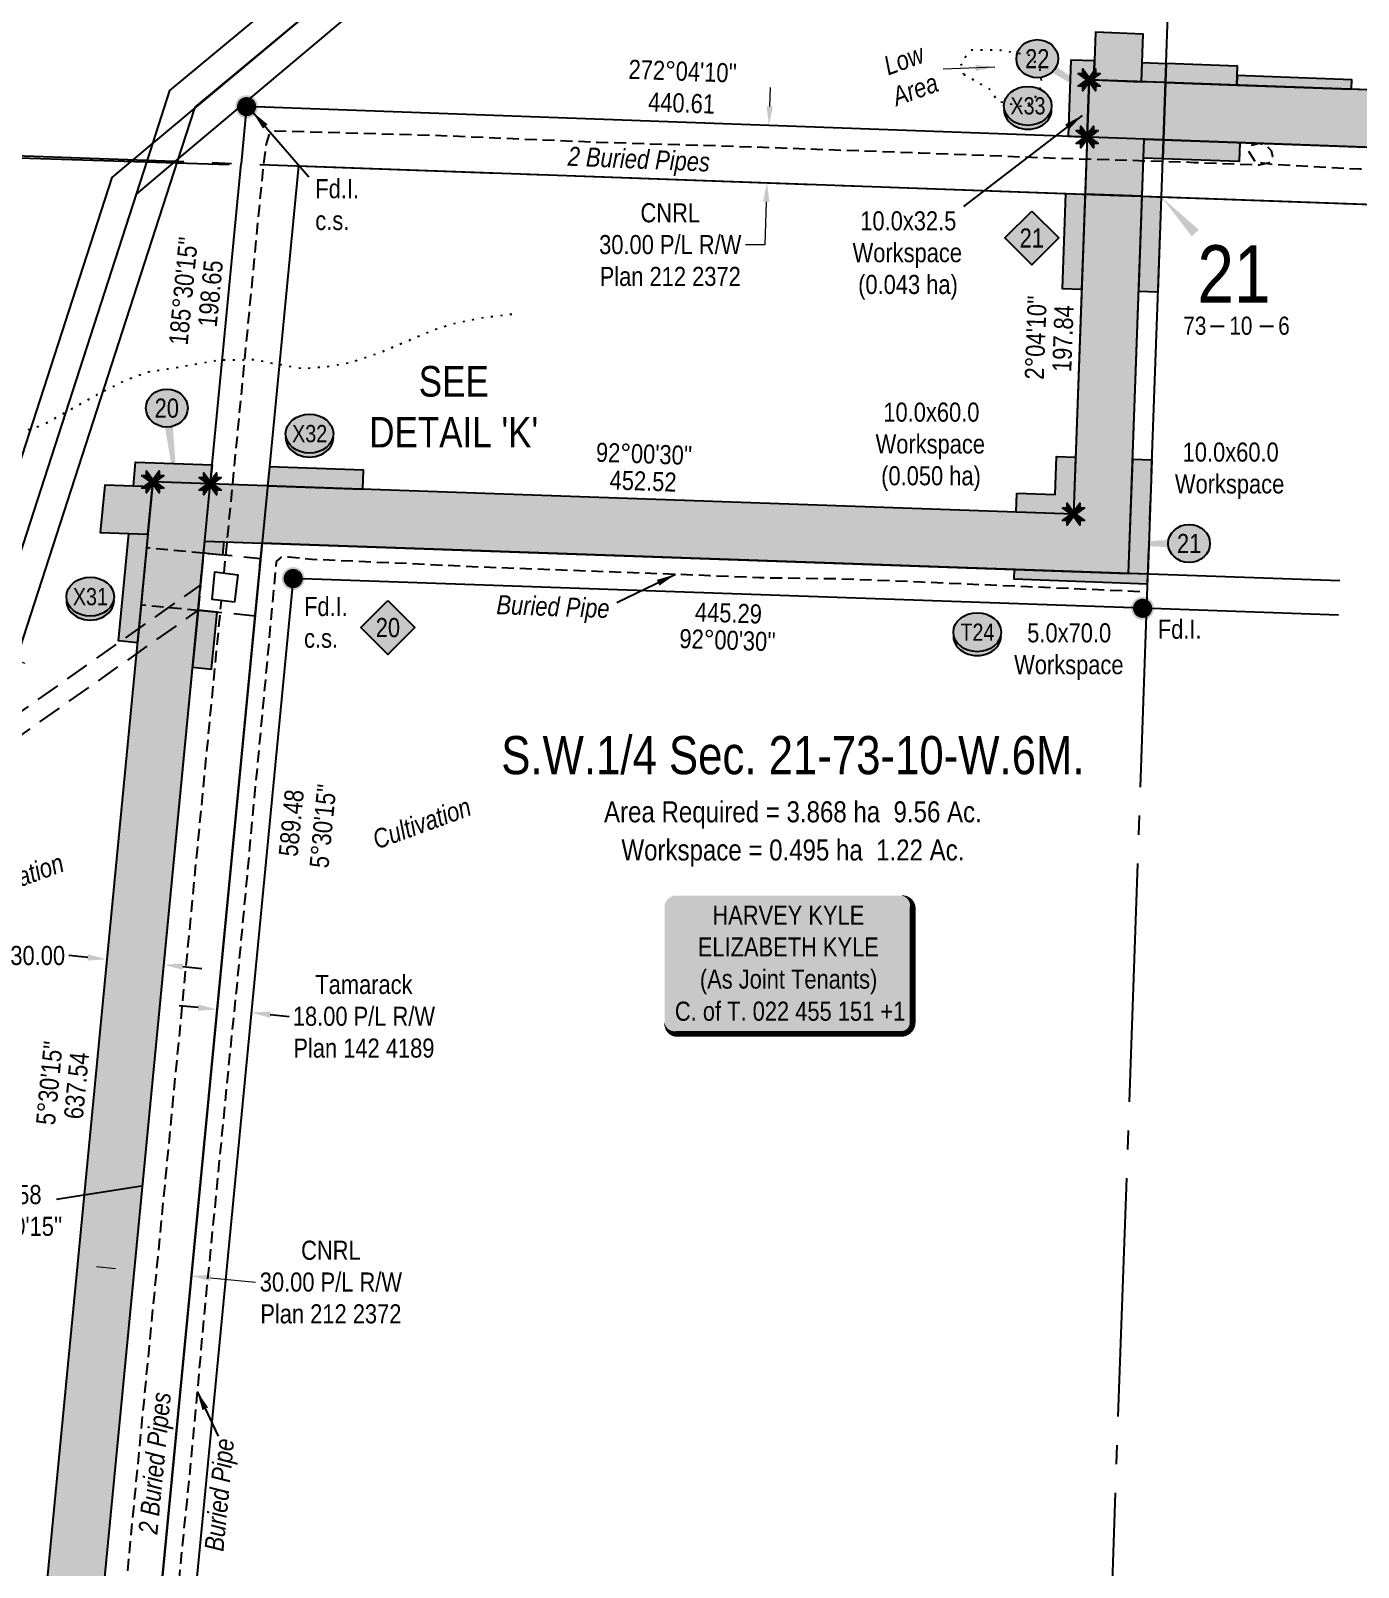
# Model space of a CAD drawing. Extents: x 338216 to 346362, y 6125251 to 6136161.
# Drawn here: x 342473 to 343168, y 6134451 to 6135256 of the extents above; entities that cross this region are included whole.
import ezdxf
from ezdxf.enums import TextEntityAlignment as Align

# ---------------------------------------------------------------- set-up
doc = ezdxf.new("R2010")
doc.units = 0
doc.header["$LTSCALE"] = 5
doc.header["$PDSIZE"] = 0.5
for name, pattern in [('foc-ACCESSROAD', [3.75, 2.5, -1.25]), ('foc-QUARTERLINE', [33, 25, -3, 2, -3]), ('foc-TOPO', [1, 0.2, -0.8]), ('HIDDEN2', [1.875, 1.25, -0.625]), ('UG_PIPE', [1.875, 1.25, -0.625])]:
    doc.linetypes.add(name, pattern=pattern)
doc.layers.get('Defpoints').update_dxf_attribs({"color": 9})
for name, color, linetype in [('10', 1, 'Continuous'), ('9', 3, 'Continuous'), ('AS-FENCE', 48, 'foc-FENCE'), ('AS-OWNER', 7, 'Continuous'), ('AS-PIPE-UG', 44, 'UG_PIPE'), ('AS-PIPE-UG-T', 44, 'Continuous'), ('C-AR', 13, 'foc-ACCESSROAD'), ('C-RW', 13, 'Continuous'), ('C-SYMBOL', 7, 'Continuous'), ('C-WS', 13, 'foc-ACCESSROAD'), ('CG-NOTES', 7, 'Continuous'), ('DETAIL-T', 7, 'Continuous'), ('F-RW', 190, 'Continuous'), ('L-AREAREQUIRED', 7, 'Continuous'), ('L-AREAWORK', 5, 'Continuous'), ('L-BD', 7, 'Continuous'), ('L-BD1', 253, 'Continuous'), ('L-MON', 1, 'Continuous'), ('L-SECLBL', 7, 'Continuous'), ('L-SECQ', 8, 'foc-QUARTERLINE'), ('P-BORE', 7, 'Continuous'), ('P-CROSSINGS', 250, 'Continuous'), ('P-ELEVATION', 7, 'Continuous'), ('P-IOP14', 10, 'Continuous'), ('P-IOP14-H', 21, 'Continuous'), ('P-IOP15', 10, 'Continuous'), ('P-IOP15-H', 21, 'Continuous'), ('P-IOP16', 10, 'Continuous'), ('P-IOP16-H', 21, 'Continuous'), ('P-LTO', 14, 'Continuous'), ('P-PROPOSED', 10, 'Continuous'), ('P-PROPOSED-H', 21, 'Continuous'), ('P-TEMP-BLUE', 146, 'Continuous'), ('P-TEMP-BLUE-T', 146, 'Continuous'), ('P-TEMP-BLUE-T2', 146, 'Continuous'), ('P-TXT', 4, 'Continuous'), ('T-EXISTING TFA', 220, 'HIDDEN2'), ('T-GENERAL', 48, 'foc-TOPO'), ('T-LOW-AREA', 48, 'foc-TOPO')]:
    doc.layers.add(name, color=color, linetype=linetype)
doc.layers.add('C-RW-T', color=13, linetype='Continuous', lineweight=9)
doc.layers.add('T-TEXT', color=48, linetype='Continuous', lineweight=18)
for name, color, linetype, true_color in [('P-TEMP-BLUE-H', 7, 'Continuous', 0x99e6ff), ('P-TEMP-BLUE-H1', 7, 'Continuous', 0x99e6ff), ('P-TEMP-BLUE-H2', 7, 'Continuous', 0x99e6ff)]:
    doc.layers.add(name, color=color, linetype=linetype, true_color=true_color)
doc.styles.add('100L', font='ARIALN.TTF', dxfattribs={"height": 11})
doc.styles.add('175L', font='ARIALN.TTF', dxfattribs={"height": 20})
doc.styles.add('80', font='ARIALN.TTF', dxfattribs={"height": 10})
doc.styles.add('80CG', font='ARIALN.TTF', dxfattribs={"height": 10})
doc.styles.add('80L', font='ARIALN.TTF', dxfattribs={"height": 10})
doc.styles.add('80LS', font='ARIALNI.TTF', dxfattribs={"height": 10})
doc.styles.add('Crossing', font='ARIALN.TTF', dxfattribs={"height": 10})
doc.styles.add('foc-LtypeFont', font='ARIALN.TTF', dxfattribs={"height": 7.35})
doc.styles.add('SIMPLEX', font='ARIALN.TTF')
doc.linetypes.add('foc-FENCE', pattern='A,10,-1,["X",foc-LtypeFont,S=0.2,R=0,X=-0.625,Y=-0.75],-1.24', length=12.24)
doc.dimstyles.new('Compass 5 000', dxfattribs={"dimscale": 5, "dimtxt": 9, "dimasz": 2, "dimexe": 0.2, "dimexo": 0.0625, "dimgap": 0.5, "dimtad": 0, "dimtih": 1, "dimtoh": 1, "dimzin": 0, "dimdsep": 46, "dimtxsty": '80CG', "dimcen": 0.1, "dimse1": 1, "dimse2": 1, "dimclrd": 256, "dimclrt": 256, "dimaunit": 1, "dimadec": 4, "dimazin": 0, "dimtfac": 0.06, "dimtofl": 0, "dimtmove": 0, "dimatfit": 1, "dimfxl": 0.2, "dimtolj": 1, "dimtzin": 0, "dimlwd": -1, "dimarcsym": 0})

# ---------------------------------------------------------------- blocks, each defined once
blk = doc.blocks.new('*D106')
at = {"layer": 'C-RW-T', "transparency": 16777216}
for p, q in [((342517.4, 6134607.66), (342507.45, 6134608.62)), ((342567.17, 6134602.87), (342590.78, 6134600.59))]:
    blk.add_line(p, q, dxfattribs=at)
for points in [[(342517.56, 6134609.32), (342517.24, 6134606), (342527.36, 6134606.7)], [(342567.33, 6134604.53), (342567.01, 6134601.21), (342557.21, 6134603.83)]]:
    blk.add_solid(points, dxfattribs=at)
at = {"layer": 'Defpoints', "color": 0, "transparency": 16777216}
for p in [(342541.95, 6134758.17), (342571.81, 6134755.3), (342557.21, 6134603.83)]:
    blk.add_point(p, dxfattribs=at)
at = {"layer": 'C-RW-T', "transparency": 16777216, "insert": (342630.25, 6134600.59), "char_height": 10, "attachment_point": 5, "style": '80CG'}
blk.add_mtext('\\A1;CNRL\\P30.00 P/L R/W\\PPlan 212 2372', dxfattribs=at)
blk = doc.blocks.new('*D107')
at = {"layer": 'Defpoints', "color": 0, "transparency": 16777216}
for p in [(342584.09, 6134883.04), (342602.01, 6134881.31), (342588.56, 6134741.77)]:
    blk.add_point(p, dxfattribs=at)
at = {"layer": 'F-RW', "transparency": 16777216}
for p, q in [((342560.69, 6134744.46), (342550.74, 6134745.42)), ((342598.52, 6134740.81), (342608.47, 6134739.85))]:
    blk.add_line(p, q, dxfattribs=at)
for points in [[(342560.85, 6134746.12), (342560.54, 6134742.8), (342570.65, 6134743.5)], [(342598.68, 6134742.47), (342598.36, 6134739.15), (342588.56, 6134741.77)]]:
    blk.add_solid(points, dxfattribs=at)
at = {"layer": 'F-RW', "transparency": 16777216, "insert": (342647.56, 6134739.85), "char_height": 10, "attachment_point": 5, "style": '80CG'}
blk.add_mtext('\\A1;Tamarack\\P18.00 P/L R/W\\PPlan 142 4189', dxfattribs=at)
blk = doc.blocks.new('*U105')
h = blk.add_hatch(color=59)
edge = h.paths.add_edge_path()
edge.add_line((-59, -37), (59, -37))
edge.add_arc((59, -31), 6, 270, 360)
edge.add_line((65, -31), (65, 29.5))
edge.add_arc((59, 29.5), 6, 0, 90)
edge.add_line((59, 35.5), (-59, 35.5))
edge.add_arc((-59, 29.5), 6, 90, 180)
edge.add_line((-65, 29.5), (-65, -31))
edge.add_arc((-59, -31), 6, 180, 270)
at = {"color": 1, "flags": 128}
blk.add_lwpolyline([(-59, -37, 3, 3, 0), (59, -37, 3, 3, 0.414214), (65, -31, 3, 3, 0), (65, 29.5, 3, 0, 0.414214), (59, 35.5, 0, 0, 0), (-59, 35.5, 0, 0, 0.414214), (-65, 29.5, 0, 0, 0), (-65, -31, 0, 3, 0.414214)], format="xyseb", close=True, dxfattribs=at)
blk.add_lwpolyline([(-51.5, -31, 0, 7.5, 0), (0, 0, 0, 0, 0)], format="xyseb", dxfattribs=at)
at = {"color": 1, "style": '80'}
blk.add_attdef('ENTER_TEXT_001', (-35.99, -5), '', height=10, dxfattribs=at)
blk = doc.blocks.new('*D108')
at = {"layer": 'C-RW-T', "transparency": 16777216}
for p, q in [((342417.6, 6134941.88), (342407.6, 6134941.88)), ((342427.11, 6134938.8), (342417.6, 6134941.88)), ((342460.41, 6134928.03), (342469.92, 6134924.95))]:
    blk.add_line(p, q, dxfattribs=at)
for points in [[(342427.62, 6134940.39), (342426.6, 6134937.22), (342436.63, 6134935.72)], [(342460.92, 6134929.61), (342459.89, 6134926.44), (342450.89, 6134931.11)]]:
    blk.add_solid(points, dxfattribs=at)
at = {"layer": 'Defpoints', "color": 0, "transparency": 16777216}
for p in [(342464.54, 6135021.96), (342478.8, 6135017.34), (342450.89, 6134931.11)]:
    blk.add_point(p, dxfattribs=at)
at = {"layer": 'C-RW-T', "transparency": 16777216, "insert": (342368.51, 6134941.88), "char_height": 10, "attachment_point": 5, "style": '80CG'}
blk.add_mtext('\\A1;CNRL\\P15.00 P/L R/W\\PPlan 092 8264', dxfattribs=at)
blk = doc.blocks.new('*D109')
at = {"layer": 'C-RW-T', "transparency": 16777216}
for p, q in [((342346.85, 6134674.58), (342336.85, 6134674.58)), ((342356.36, 6134671.5), (342346.85, 6134674.58)), ((342389.63, 6134660.73), (342399.14, 6134657.65))]:
    blk.add_line(p, q, dxfattribs=at)
for points in [[(342356.87, 6134673.08), (342355.85, 6134669.91), (342365.87, 6134668.42)], [(342390.14, 6134662.32), (342389.12, 6134659.14), (342380.12, 6134663.81)]]:
    blk.add_solid(points, dxfattribs=at)
at = {"layer": 'Defpoints', "color": 0, "transparency": 16777216}
for p in [(342468.79, 6134986.4), (342483.03, 6134981.79), (342365.87, 6134668.42)]:
    blk.add_point(p, dxfattribs=at)
at = {"layer": 'C-RW-T', "transparency": 16777216, "insert": (342297.76, 6134674.58), "char_height": 10, "attachment_point": 5, "style": '80CG'}
blk.add_mtext('\\A1;CNRL\\P15.00 P/L R/W\\PPlan 092 5644', dxfattribs=at)
blk = doc.blocks.new('*D167')
at = {"layer": 'C-RW-T', "transparency": 16777216}
for p, q in [((342860.09, 6135216.63), (342860.45, 6135226.62)), ((342858.28, 6135166.66), (342857.47, 6135144.17)), ((342857.47, 6135144.17), (342847.47, 6135144.17))]:
    blk.add_line(p, q, dxfattribs=at)
for points in [[(342858.42, 6135216.69), (342861.76, 6135216.57), (342859.73, 6135206.63)], [(342856.62, 6135166.72), (342859.95, 6135166.6), (342858.65, 6135176.66)]]:
    blk.add_solid(points, dxfattribs=at)
at = {"layer": 'Defpoints', "color": 0, "transparency": 16777216}
for p in [(342798.69, 6135208.84), (342797.6, 6135178.86), (342858.65, 6135176.66)]:
    blk.add_point(p, dxfattribs=at)
at = {"layer": 'C-RW-T', "transparency": 16777216, "insert": (342808, 6135144.17), "char_height": 10, "attachment_point": 5, "style": '80CG'}
blk.add_mtext('\\A1;CNRL\\P30.00 P/L R/W\\PPlan 212 2372', dxfattribs=at)
blk = doc.blocks.new('L-SECLBL')
at = {"layer": '9', "color": 7}
for p, q in [((-5.08, -27.83), (-12.29, -27.83)), ((20.7, -27.83), (13.5, -27.83))]:
    blk.add_line(p, q, dxfattribs=at)
at = {"layer": '10', "color": 2, "style": 'SIMPLEX'}
blk.add_attdef('SEC', text='', height=30, dxfattribs=at).set_placement((0, 0), align=Align.MIDDLE)
at = {"layer": '10', "color": 5, "style": '80L'}
blk.add_attdef('TWP', text='', height=9.5, dxfattribs=at).set_placement((-14.43, -27.37), align=Align.MIDDLE_RIGHT)
blk.add_attdef('RGE', text='', height=9.5, dxfattribs=at).set_placement((3.62, -27.37), align=Align.MIDDLE_CENTER)
blk.add_attdef('MER', text='', height=9.5, dxfattribs=at).set_placement((23.17, -27.37), align=Align.MIDDLE_LEFT)
blk = doc.blocks.new('xing2')
h = blk.add_hatch(color=50)
h.dxf.hatch_style = 1
edge = h.paths.add_edge_path()
edge.add_ellipse((0, 0), major_axis=(-12.5, 0), ratio=0.816297, start_angle=0, end_angle=360)
h = blk.add_hatch(color=250)
h.dxf.hatch_style = 1
edge = h.paths.add_edge_path()
edge.add_ellipse((0, -2.05), major_axis=(-12.5, 0), ratio=0.816297, start_angle=0, end_angle=180)
edge.add_line((12.5, -2.05), (12.5, 0))
edge.add_ellipse((0, 0), major_axis=(-12.5, 0), ratio=0.816297, start_angle=0, end_angle=180, ccw=False)
edge.add_line((-12.5, 0), (-12.5, -2.05))
at = {"color": 250}
blk.add_ellipse((0, 0), major_axis=(-12.5, 0), ratio=0.816297, dxfattribs=at)
blk.add_ellipse((0, -2.05), major_axis=(-12.5, 0), ratio=0.816297, start_param=0, end_param=3.141593, dxfattribs=at)
at = {"color": 250, "style": 'Crossing'}
blk.add_attdef('CROSSING', text='', height=9, dxfattribs=at).set_placement((0.09, 0.02), align=Align.MIDDLE_CENTER)
at = {"color": 250, "style": 'Crossing', "flags": 1}
for tag, p in [('OWNER', (0.09, -12.49)), ('DESCRIPTION', (0.09, -25.77)), ('LOCATION', (0.09, -39.3)), ('DWG_REF', (0.09, -52.84))]:
    blk.add_attdef(tag, text='', height=9, dxfattribs=at).set_placement(p, align=Align.MIDDLE_CENTER)
blk = doc.blocks.new('fdia')
at = {"color": 255, "const_width": 1}
blk.add_lwpolyline([(-0.5, 0, 1), (0.5, 0, 1)], format="xyb", close=True, dxfattribs=at)
blk = doc.blocks.new('Fdiaa')
blk.add_blockref('fdia', (0, 0))
blk = doc.blocks.new('fdib')
at = {"color": 1, "const_width": 1.6}
blk.add_lwpolyline([(-0.4, 0, 1), (0.4, 0, 1)], format="xyb", close=True, dxfattribs=at)
at = {"color": 1}
blk.add_circle((0, 0), 0.8, dxfattribs=at)
blk = doc.blocks.new('Fdibb')
blk.add_blockref('fdib', (0, 0))
blk = doc.blocks.new('fdicc')
for name in ['Fdibb', 'Fdiaa']:
    blk.add_blockref(name, (0, 0))
blk = doc.blocks.new('FDI')
blk.add_blockref('fdicc', (0, 0))
blk = doc.blocks.new('*D193')
at = {"layer": 'Defpoints', "color": 0, "transparency": 16777216}
for p in [(342542.78, 6134766.9), (342509, 6134729.05), (342538.85, 6134726.17)]:
    blk.add_point(p, dxfattribs=at)
at = {"layer": 'P-TXT', "transparency": 16777216}
for p, q in [((342502.97, 6134770.73), (342493.01, 6134771.69)), ((342552.73, 6134765.94), (342562.68, 6134764.98))]:
    blk.add_line(p, q, dxfattribs=at)
for points in [[(342503.13, 6134772.39), (342502.81, 6134769.07), (342512.92, 6134769.77)], [(342552.89, 6134767.6), (342552.57, 6134764.28), (342542.78, 6134766.9)]]:
    blk.add_solid(points, dxfattribs=at)
at = {"layer": 'P-TXT', "transparency": 16777216, "insert": (342476.69, 6134771.69), "char_height": 10, "attachment_point": 5, "style": '80CG'}
blk.add_mtext('\\A1;30.00', dxfattribs=at)
blk = doc.blocks.new('TEMP')
h = blk.add_hatch(color=255)
h.dxf.hatch_style = 1
h.paths.add_polyline_path([(0, 0.25), (-0.67, 1.15), (-0.67, 0.67), (-1.15, 0.67), (-0.25, 0), (-1.15, -0.67), (-0.67, -0.67), (-0.67, -1.15), (0, -0.25), (0.67, -1.15), (0.67, -0.67), (1.15, -0.67), (0.25, 0), (1.15, 0.67), (0.67, 0.67), (0.67, 1.15)])
h.paths.add_polyline_path([(0.57, 0.85), (0.57, 0.57), (0.85, 0.57), (0.08, 0), (0.85, -0.57), (0.57, -0.57), (0.57, -0.85), (0, -0.08), (-0.57, -0.85), (-0.57, -0.57), (-0.85, -0.57), (-0.08, 0), (-0.85, 0.57), (-0.57, 0.57), (-0.57, 0.85), (0, 0.08)], flags=16)
h = blk.add_hatch(color=1)
h.dxf.hatch_style = 1
h.paths.add_polyline_path([(0, 0.08), (-0.57, 0.85), (-0.57, 0.57), (-0.85, 0.57), (-0.08, 0), (-0.85, -0.57), (-0.57, -0.57), (-0.57, -0.85), (0, -0.08), (0.57, -0.85), (0.57, -0.57), (0.85, -0.57), (0.08, 0), (0.85, 0.57), (0.57, 0.57), (0.57, 0.85)])
at = {"color": 1}
for p, q in [((-0.08, 0), (0.08, 0)), ((0, 0.08), (0, -0.08))]:
    blk.add_line(p, q, dxfattribs=at)
at = {"color": 255, "flags": 128}
blk.add_lwpolyline([(-0.25, 0), (-1.15, 0.67), (-0.67, 0.67), (-0.67, 1.15), (0, 0.25), (0.67, 1.15), (0.67, 0.67), (1.15, 0.67), (0.25, 0), (1.15, -0.67), (0.67, -0.67), (0.67, -1.15), (0, -0.25), (-0.67, -1.15), (-0.67, -0.67), (-1.15, -0.67)], close=True, dxfattribs=at)
at = {"color": 1, "flags": 128}
blk.add_lwpolyline([(-0.08, 0), (-0.85, 0.57), (-0.57, 0.57), (-0.57, 0.85), (0, 0.08), (0.57, 0.85), (0.57, 0.57), (0.85, 0.57), (0.08, 0), (0.85, -0.57), (0.57, -0.57), (0.57, -0.85), (0, -0.08), (-0.57, -0.85), (-0.57, -0.57), (-0.85, -0.57)], close=True, dxfattribs=at)
blk = doc.blocks.new('Well_proximity')
h = blk.add_hatch(color=191)
h.dxf.hatch_style = 1
edge = h.paths.add_edge_path()
edge.add_ellipse((0, 0), major_axis=(-12.5, 0), ratio=0.816297, start_angle=0, end_angle=360)
h = blk.add_hatch(color=250)
h.dxf.hatch_style = 1
edge = h.paths.add_edge_path()
edge.add_ellipse((0, -2.05), major_axis=(-12.5, 0), ratio=0.816297, start_angle=0, end_angle=180)
edge.add_line((12.5, -2.05), (12.5, 0))
edge.add_ellipse((0, 0), major_axis=(-12.5, 0), ratio=0.816297, start_angle=0, end_angle=180, ccw=False)
edge.add_line((-12.5, 0), (-12.5, -2.05))
at = {"color": 250}
blk.add_ellipse((0, 0), major_axis=(-12.5, 0), ratio=0.816297, dxfattribs=at)
blk.add_ellipse((0, -2.05), major_axis=(-12.5, 0), ratio=0.816297, start_param=0, end_param=3.141593, dxfattribs=at)
at = {"color": 250, "style": '80L'}
blk.add_attdef('CROSSING', text='', height=9, dxfattribs=at).set_placement((0.09, 0.02), align=Align.MIDDLE_CENTER)
blk = doc.blocks.new('*U232')
at = {"layer": 'P-ELEVATION'}
h = blk.add_hatch(color=111, dxfattribs=at)
h.dxf.hatch_style = 1
edge = h.paths.add_edge_path()
edge.add_ellipse((0, 0), major_axis=(-10.94, 0), ratio=0.913794, start_angle=0, end_angle=360)
at = {"layer": 'P-ELEVATION', "color": 7, "flags": 128}
blk.add_lwpolyline([(0, 0, 5, 0, 0), (6.29, -54.21, 0, 0, 0)], format="xyseb", dxfattribs=at)
at = {"layer": 'P-ELEVATION', "color": 7}
blk.add_ellipse((0, 0), major_axis=(-10.94, 0), ratio=0.913794, dxfattribs=at)
at = {"layer": 'P-ELEVATION', "style": '80'}
blk.add_attdef('BEND', text='', height=10, dxfattribs=at).set_placement((0, 0), align=Align.MIDDLE_CENTER)
blk = doc.blocks.new('*U332')
at = {"layer": 'P-ELEVATION'}
h = blk.add_hatch(color=111, dxfattribs=at)
h.dxf.hatch_style = 1
edge = h.paths.add_edge_path()
edge.add_ellipse((0, 0), major_axis=(-10.94, 0), ratio=0.913794, start_angle=0, end_angle=360)
at = {"layer": 'P-ELEVATION', "color": 7, "flags": 128}
blk.add_lwpolyline([(0, 0, 5, 0, 0), (41.65, -26.6, 0, 0, 0)], format="xyseb", dxfattribs=at)
at = {"layer": 'P-ELEVATION', "color": 7}
blk.add_ellipse((0, 0), major_axis=(-10.94, 0), ratio=0.913794, dxfattribs=at)
at = {"layer": 'P-ELEVATION', "style": '80'}
blk.add_attdef('BEND', text='', height=10, dxfattribs=at).set_placement((0, 0), align=Align.MIDDLE_CENTER)
blk = doc.blocks.new('*U311')
at = {"layer": 'P-ELEVATION'}
h = blk.add_hatch(color=111, dxfattribs=at)
h.dxf.hatch_style = 1
edge = h.paths.add_edge_path()
edge.add_ellipse((0, 0), major_axis=(-10.94, 0), ratio=0.913794, start_angle=0, end_angle=360)
at = {"layer": 'P-ELEVATION', "color": 7, "flags": 128}
blk.add_lwpolyline([(0, 0, 5, 0, 0), (-46.14, -0.2, 0, 0, 0)], format="xyseb", dxfattribs=at)
at = {"layer": 'P-ELEVATION', "color": 7}
blk.add_ellipse((0, 0), major_axis=(-10.94, 0), ratio=0.913794, dxfattribs=at)
at = {"layer": 'P-ELEVATION', "style": '80'}
blk.add_attdef('BEND', text='', height=10, dxfattribs=at).set_placement((0, 0), align=Align.MIDDLE_CENTER)
blk = doc.blocks.new('30M BUFFER DISP')
h = blk.add_hatch(color=70)
h.dxf.hatch_style = 1
h.paths.add_polyline_path([(0, 14.14), (14.14, 0), (0, -14.14), (-14.14, 0)])
blk.add_lwpolyline([(0, 14.14), (14.14, 0), (0, -14.14), (-14.14, 0)], close=True)
at = {"color": 235, "style": '80L'}
blk.add_attdef('DISURBANCE', text='', height=10, dxfattribs=at).set_placement((0, 0), align=Align.MIDDLE_CENTER)

msp = doc.modelspace()

# ---------------------------------------------------------------- hatches: boundary and pattern name
at = {"layer": 'P-IOP14-H'}
h = msp.add_hatch(color=256, dxfattribs=at)
h.dxf.hatch_style = 1
h.paths.add_polyline_path([(343025.259, 6135170.646), (343019.197, 6135002.943), (342537.03, 6135019.891), (342475.877, 6134385.428), (342505.906, 6134384.354), (342564.178, 6134988.925), (343048.088, 6134971.916), (343055.233, 6135169.563)])
at = {"layer": 'P-IOP15-H'}
h = msp.add_hatch(color=256, dxfattribs=at)
h.dxf.hatch_style = 1
h.paths.add_polyline_path([(343067.366, 6135229.139), (343027.426, 6135230.583), (343025.259, 6135170.646), (343055.233, 6135169.563), (343056.316, 6135199.525), (343066.307, 6135199.165)])
at = {"layer": 'P-IOP16-H'}
h = msp.add_hatch(color=256, dxfattribs=at)
h.dxf.hatch_style = 1
h.paths.add_polyline_path([(343066.307, 6135199.165), (343692.161, 6135176.54), (343699.41, 6135661.968), (343768.844, 6135760.524), (343757.412, 6135760.932), (343733.055, 6135761.802), (343669.559, 6135671.673), (343662.628, 6135207.621), (343067.366, 6135229.139)])
at = {"layer": 'P-PROPOSED-H'}
h = msp.add_hatch(color=256, dxfattribs=at)
h.dxf.hatch_style = 1
h.paths.add_polyline_path([(343056.316, 6135199.525), (343692.162, 6135176.592), (343699.41, 6135661.968), (343768.844, 6135760.524), (343757.412, 6135760.932), (343733.055, 6135761.802), (343669.559, 6135671.673), (343662.628, 6135207.621), (343027.426, 6135230.583), (343019.197, 6135002.943), (342537.03, 6135019.891), (342476.049, 6134387.21), (342453.685, 6134154.981), (342286.371, 6134160.934), (342267.068, 6133620.004), (342337.23, 6133585.283), (342260.28, 6133429.784), (342239.553, 6132848.957), (342367.393, 6132844.449), (342365.279, 6132784.499), (342395.254, 6132783.442), (342398.424, 6132873.367), (342270.597, 6132877.874), (342290.024, 6133422.265), (342377.415, 6133598.863), (342297.733, 6133638.294), (342315.276, 6134129.893), (342480.834, 6134124.003), (342505.904, 6134384.335), (342564.178, 6134988.925), (343048.088, 6134971.916)])
at = {"layer": 'P-TEMP-BLUE-H'}
h = msp.add_hatch(color=256, dxfattribs=at)
h.dxf.hatch_style = 1
h.paths.add_polyline_path([(343104.82, 6135227.785), (343105.182, 6135237.776), (343067.719, 6135239.131), (343067.366, 6135229.139)])
h = msp.add_hatch(color=256, dxfattribs=at)
h.dxf.hatch_style = 1
h.paths.add_polyline_path([(343104.82, 6135227.785), (343164.768, 6135225.618), (343164.949, 6135230.614), (343105.001, 6135232.781)])
h = msp.add_hatch(color=256, dxfattribs=at)
h.dxf.hatch_style = 1
h.paths.add_polyline_path([(343066.307, 6135199.165), (343106.272, 6135197.72), (343105.912, 6135187.751), (343065.955, 6135189.193)])
h = msp.add_hatch(color=256, dxfattribs=at)
h.dxf.hatch_style = 1
h.paths.add_polyline_path([(342989.572, 6135013.989), (343009.566, 6135013.286), (343010.289, 6135033.278), (343020.28, 6135032.917), (343019.197, 6135002.943), (342989.222, 6135003.997)])
h = msp.add_hatch(color=256, dxfattribs=at)
h.dxf.hatch_style = 1
h.paths.add_polyline_path([(342567.061, 6135018.836), (342537.03, 6135019.891), (342536.79, 6135017.396), (342526.779, 6135017.747), (342527.981, 6135030.213), (342568.022, 6135028.806)])
h = msp.add_hatch(color=256, dxfattribs=at)
h.dxf.hatch_style = 1
h.paths.add_polyline_path([(342647.053, 6135016.024), (342647.403, 6135026.016), (342598.056, 6135027.75), (342597.095, 6135017.78)])
h = msp.add_hatch(color=256, dxfattribs=at)
h.dxf.hatch_style = 1
h.paths.add_polyline_path([(343050.255, 6135031.863), (343060.247, 6135031.517), (343058.08, 6134971.565), (343048.088, 6134971.916)])
h = msp.add_hatch(color=256, dxfattribs=at)
h.dxf.hatch_style = 1
h.paths.add_polyline_path([(342536.787, 6135017.374), (342511.762, 6135018.251), (342509.359, 6134993.326), (342534.385, 6134992.448)])
h = msp.add_hatch(color=256, dxfattribs=at)
h.dxf.hatch_style = 1
h.paths.add_polyline_path([(342534.385, 6134992.448), (342528.909, 6134935.64), (342518.958, 6134936.599), (342524.375, 6134992.799)])
h = msp.add_hatch(color=256, dxfattribs=at)
h.dxf.hatch_style = 1
h.paths.add_polyline_path([(342573.512, 6134981.56), (342563.56, 6134982.52), (342564.178, 6134988.925), (342574.188, 6134988.573)])
h = msp.add_hatch(color=256, dxfattribs=at)
h.dxf.hatch_style = 1
h.paths.add_polyline_path([(343058.08, 6134971.565), (342988.168, 6134974.022), (342987.993, 6134969.026), (343057.899, 6134966.569)])
h = msp.add_hatch(color=256, dxfattribs=at)
h.dxf.hatch_style = 1
h.paths.add_polyline_path([(342560.683, 6134952.665), (342557.805, 6134922.81), (342567.757, 6134921.851), (342570.635, 6134951.705)])
at = {"layer": 'P-TEMP-BLUE-H1'}
h = msp.add_hatch(color=256, dxfattribs=at)
h.dxf.hatch_style = 1
h.paths.add_polyline_path([(343054.902, 6135229.59), (343055.768, 6135254.569), (343030.789, 6135255.472), (343029.924, 6135230.493)])
h = msp.add_hatch(color=256, dxfattribs=at)
h.dxf.hatch_style = 1
h.paths.add_polyline_path([(343030.27, 6135240.484), (343017.796, 6135240.935), (343016.351, 6135200.97), (343026.342, 6135200.609), (343027.426, 6135230.583), (343029.924, 6135230.493)])
h = msp.add_hatch(color=256, dxfattribs=at)
h.dxf.hatch_style = 1
h.paths.add_polyline_path([(343067.719, 6135239.131), (343067.366, 6135229.139), (343054.902, 6135229.59), (343055.248, 6135239.581)])
h = msp.add_hatch(color=256, dxfattribs=at)
h.dxf.hatch_style = 1
h.paths.add_polyline_path([(343066.307, 6135199.165), (343065.955, 6135189.193), (343055.97, 6135189.553), (343056.316, 6135199.525)])
at = {"layer": 'P-TEMP-BLUE-H2'}
h = msp.add_hatch(color=256, dxfattribs=at)
h.dxf.hatch_style = 1
h.paths.add_polyline_path([(343025.259, 6135170.646), (343023.453, 6135120.69), (343013.461, 6135121.036), (343015.268, 6135171.007)])
h = msp.add_hatch(color=256, dxfattribs=at)
h.dxf.hatch_style = 1
h.paths.add_polyline_path([(343065.224, 6135169.202), (343063.418, 6135119.246), (343053.426, 6135119.592), (343055.233, 6135169.563)])

# ---------------------------------------------------------------- linework, layer by layer
at = {"layer": 'AS-FENCE', "flags": 128}
msp.add_lwpolyline([(342577.043, 6135186.114), (342274.757, 6135195.608)], dxfattribs=at)
msp.add_lwpolyline([(342579.704, 6134956.865), (342568.018, 6134958.36), (342569.492, 6134972.814), (342581.424, 6134971.261)], close=True, dxfattribs=at)
at = {"layer": 'AS-PIPE-UG', "flags": 128}
for points in [[(342574.342, 6134972.183), (342594.879, 6135184.759), (342596.517, 6135197.02), (342598.141, 6135202.359), (342601.132, 6135203.879), (342626.867, 6135203.154), (342685.026, 6135201.545), (342769.977, 6135197.917), (342843.292, 6135195.757), (342938.83, 6135192.296), (343010.047, 6135189.582), (343078.212, 6135187.574), (343082.442, 6135187.305), (343116.678, 6135186.073), (343121.934, 6135187.204), (343123.664, 6135190.355), (343122.999, 6135193.394), (343119.98, 6135196.302), (343116.423, 6135197.159), (343112.483, 6135196.179), (343110.878, 6135193.172), (343114.356, 6135187.559), (343123.86, 6135186.33), (343169.035, 6135183.92), (343232.173, 6135181.291), (343375.709, 6135176.202), (343398.829, 6135176.127), (343417.249, 6135175.726)], [(343053.992, 6134962.354), (342995.051, 6134964.923), (342939.538, 6134967.347), (342896.735, 6134969.009), (342854.743, 6134969.601), (342828.56, 6134970.743), (342707.965, 6134975.265), (342669.773, 6134977.078), (342648.412, 6134977.983), (342620.164, 6134979.288), (342608.035, 6134980.532), (342604.221, 6134980.407), (342601.599, 6134978.223), (342597.906, 6134937.657), (342593.167, 6134886.819), (342589.042, 6134843.159), (342584.691, 6134796.02), (342580.735, 6134754.048), (342577.198, 6134719.597), (342572.825, 6134674.778), (342568.831, 6134633.991), (342564.19, 6134587.455), (342559.841, 6134539.216), (342556.182, 6134499.456), (342552.015, 6134459.37), (342548.912, 6134422.946), (342544.912, 6134383.152), (342541.658, 6134351.474), (342536.235, 6134296.807), (342531.629, 6134245.678), (342522.535, 6134152.242), (342512.945, 6134053.485)], [(342517.52, 6134384.007), (342572.946, 6134957.73)]]:
    msp.add_lwpolyline(points, dxfattribs=at)
at = {"layer": 'C-AR', "flags": 128}
msp.add_lwpolyline([(342247.1, 6134743.77), (342561.948, 6134965.791), (342560.683, 6134952.665), (342246.652, 6134731.221)], close=True, dxfattribs=at)
at = {"layer": 'C-RW', "flags": 128}
for points in [[(342534.168, 6135188.396), (342545.98, 6135224.893), (342626.794, 6135292.289), (342637.311, 6135582.15), (342731.963, 6135676.388), (343105.662, 6135670.811), (343699.291, 6135661.798), (343734.068, 6135711.163), (343736.221, 6135761.689), (343751.194, 6135761.154), (343748.842, 6135705.26), (343707.668, 6135646.852), (343182.584, 6135654.631), (343105.438, 6135655.816), (342738.063, 6135661.298), (342652.084, 6135575.695), (342641.538, 6135285.058), (342558.932, 6135216.166), (342549.756, 6135187.833)], [(342613.261, 6135185.528), (343184.985, 6135164.861), (343837.914, 6135141.258), (343854.74, 6135616.251), (343850.474, 6135616.375), (343851.528, 6135640.813), (343856.522, 6135757.395), (343841.533, 6135757.907), (343836.545, 6135641.455), (343835.515, 6135618.051), (343824.851, 6135620.572), (343808.985, 6135172.374), (343794.015, 6135172.858), (343186.069, 6135194.835), (342586.115, 6135216.523), (342583.234, 6135186.623)], [(343715.427, 6135631.828), (343105.217, 6135640.862), (343028.048, 6135641.995), (342723.026, 6135646.532), (342652.084, 6135575.608), (342641.538, 6135285.058), (342526.47, 6135188.675)], [(342526.47, 6135188.675), (342515.508, 6135179.444), (342417.58, 6134876.878), (342334.519, 6134618.803), (342316.631, 6134606.237), (342242.282, 6134608.885), (342241.747, 6134593.932), (342321.131, 6134591.071), (342347.254, 6134609.421), (342431.852, 6134872.272), (342528.453, 6135170.739), (342548.794, 6135187.868), (342656.142, 6135278.261), (342666.854, 6135569.168), (342729.144, 6135631.442), (343027.825, 6135627), (343104.997, 6135625.867), (343723.133, 6135616.715)], [(342613.261, 6135185.528), (342535.948, 6134383.28), (342513.711, 6134152.846), (342286.372, 6134160.934), (342262.282, 6133486.53), (342239.553, 6132848.957), (342445.777, 6132841.686), (342443.664, 6132781.735), (342413.689, 6132782.792), (342414.746, 6132812.768), (342208.509, 6132820.04), (342232.307, 6133487.599), (342257.507, 6134192.002), (342486.595, 6134183.83), (342505.904, 6134384.335), (342583.233, 6135186.623)], [(342549.756, 6135187.833), (342446.08, 6134867.678), (342359.99, 6134600.041), (342325.63, 6134575.904), (342241.211, 6134578.911), (342241.747, 6134593.932), (342321.13, 6134591.092), (342347.26, 6134609.426), (342431.852, 6134872.272), (342534.168, 6135188.396)]]:
    msp.add_lwpolyline(points, dxfattribs=at)
at = {"layer": 'C-WS', "flags": 128}
msp.add_lwpolyline([(342560.683, 6134952.665), (342590.525, 6134949.787), (342593.42, 6134979.64), (342563.56, 6134982.52)], close=True, dxfattribs=at)
at = {"layer": 'F-RW', "flags": 128}
for points in [[(342553.966, 6134382.636), (342497.422, 6133795.422), (342461.649, 6132781.101), (342443.664, 6132781.735), (342479.407, 6133796.094), (342535.948, 6134383.28), (342594.194, 6134987.87)], [(343158.636, 6134968.03), (342594.194, 6134987.87)], [(342610.483, 6134969.29), (342553.966, 6134382.636)], [(343158.009, 6134950.071), (343055.416, 6134953.669), (342610.512, 6134969.271)]]:
    msp.add_lwpolyline(points, dxfattribs=at)
at = {"layer": 'L-SECLBL', "flags": 128}
msp.add_lwpolyline([(343065.249, 6135169.201, 0, 4.999, 0), (343082.98, 6135150.312, 0, 0, 0)], format="xyseb", dxfattribs=at)
at = {"layer": 'L-SECQ'}
for p, q in [((343065.249, 6135169.201), (343093.643, 6135972.916)), ((342263.335, 6135198.186), (343065.612, 6135169.188)), ((343065.612, 6135169.188), (343867.582, 6135140.201))]:
    msp.add_line(p, q, dxfattribs=at)
at = {"layer": 'P-IOP15', "flags": 128}
msp.add_lwpolyline([(343067.366, 6135229.139), (343027.426, 6135230.583), (343025.259, 6135170.646), (343055.233, 6135169.563), (343056.316, 6135199.525), (343066.307, 6135199.165)], close=True, dxfattribs=at)
at = {"layer": 'P-IOP16', "flags": 128}
msp.add_lwpolyline([(343066.307, 6135199.165), (343692.161, 6135176.54), (343699.41, 6135661.968), (343768.844, 6135760.524), (343757.412, 6135760.932), (343733.055, 6135761.802), (343669.559, 6135671.673), (343662.628, 6135207.621), (343067.366, 6135229.139)], close=True, dxfattribs=at)
at = {"layer": 'P-LTO', "flags": 128}
msp.add_lwpolyline([(342505.904, 6134384.335), (342564.178, 6134988.925), (343048.088, 6134971.916), (343056.316, 6135199.525), (343692.162, 6135176.592), (343699.41, 6135661.968), (343768.844, 6135760.524), (343757.412, 6135760.932), (343733.055, 6135761.802), (343669.559, 6135671.673), (343662.628, 6135207.621), (343027.426, 6135230.583), (343019.197, 6135002.943), (342537.03, 6135019.891), (342475.877, 6134385.428)], dxfattribs=at)
at = {"layer": 'P-PROPOSED', "flags": 128}
msp.add_lwpolyline([(342505.904, 6134384.335), (342564.178, 6134988.925), (343048.088, 6134971.916), (343056.316, 6135199.525), (343692.162, 6135176.592), (343699.41, 6135661.968), (343768.844, 6135760.524), (343757.412, 6135760.932), (343733.055, 6135761.802), (343669.559, 6135671.673), (343662.628, 6135207.621), (343027.426, 6135230.583), (343019.197, 6135002.943), (342537.03, 6135019.891), (342475.877, 6134385.428)], dxfattribs=at)
at = {"layer": 'P-TEMP-BLUE', "flags": 128}
for points in [[(343054.902, 6135229.59), (343055.768, 6135254.569), (343030.789, 6135255.472), (343029.924, 6135230.493)], [(343030.27, 6135240.484), (343017.796, 6135240.935), (343016.351, 6135200.97), (343026.342, 6135200.609), (343027.426, 6135230.583), (343029.924, 6135230.493)], [(343067.719, 6135239.131), (343067.366, 6135229.139), (343054.902, 6135229.59), (343055.248, 6135239.581)], [(343104.82, 6135227.785), (343105.182, 6135237.776), (343067.719, 6135239.131), (343067.366, 6135229.139)], [(343104.82, 6135227.785), (343164.768, 6135225.618), (343164.949, 6135230.614), (343105.001, 6135232.781)], [(343066.307, 6135199.165), (343065.955, 6135189.193), (343055.97, 6135189.553), (343056.316, 6135199.525)], [(343066.307, 6135199.165), (343106.272, 6135197.72), (343105.912, 6135187.751), (343065.955, 6135189.193)], [(343025.259, 6135170.646), (343023.453, 6135120.69), (343013.461, 6135121.036), (343015.268, 6135171.007)], [(343065.224, 6135169.202), (343063.418, 6135119.246), (343053.426, 6135119.592), (343055.233, 6135169.563)], [(342989.572, 6135013.989), (343009.566, 6135013.286), (343010.289, 6135033.278), (343020.28, 6135032.917), (343019.197, 6135002.943), (342989.222, 6135003.997)], [(342567.061, 6135018.836), (342537.03, 6135019.891), (342536.79, 6135017.396), (342526.779, 6135017.747), (342527.981, 6135030.213), (342568.022, 6135028.806)], [(342647.053, 6135016.024), (342647.403, 6135026.016), (342598.056, 6135027.75), (342597.095, 6135017.78)], [(343050.255, 6135031.863), (343060.247, 6135031.517), (343058.08, 6134971.565), (343048.088, 6134971.916)], [(342536.787, 6135017.374), (342511.762, 6135018.251), (342509.359, 6134993.326), (342534.385, 6134992.448)], [(342534.385, 6134992.448), (342528.909, 6134935.64), (342518.958, 6134936.599), (342524.375, 6134992.799)], [(343058.08, 6134971.565), (342988.168, 6134974.022), (342987.993, 6134969.026), (343057.899, 6134966.569)], [(342560.683, 6134952.665), (342557.805, 6134922.81), (342567.757, 6134921.851), (342570.635, 6134951.705)]]:
    msp.add_lwpolyline(points, close=True, dxfattribs=at)
msp.add_lwpolyline([(342573.512, 6134981.56), (342563.56, 6134982.52), (342564.178, 6134988.925), (342574.188, 6134988.573), (342573.512, 6134981.56)], dxfattribs=at)
at = {"layer": 'T-EXISTING TFA', "flags": 128}
msp.add_lwpolyline([(342563.56, 6134982.52), (342533.705, 6134985.398), (342530.828, 6134955.545), (342560.683, 6134952.665)], close=True, dxfattribs=at)
at = {"layer": 'T-GENERAL', "flags": 128}
msp.add_lwpolyline([(342724.991, 6135107.657), (342710.051, 6135105.856), (342695.889, 6135103.121), (342683.86, 6135099.381), (342673.374, 6135094.829), (342655.401, 6135087.389), (342640.263, 6135082.252), (342628.272, 6135080.24), (342615.376, 6135079.076), (342600.586, 6135081.779), (342590.519, 6135083.816), (342571.407, 6135083.633), (342545.826, 6135079.126), (342534.464, 6135077.341), (342522.815, 6135073.091), (342507.699, 6135065.501), (342479.239, 6135049.604), (342455.95, 6135042.137), (342433.642, 6135036.456), (342409.896, 6135029.339), (342389.758, 6135013.42), (342380.547, 6135004.414), (342372.496, 6134998.698), (342359.77, 6134992.65), (342330.568, 6134984.717), (342317.39, 6134980.664), (342300.392, 6134975.234), (342282.068, 6134969.03), (342271.76, 6134963.166), (342264.82, 6134955.921), (342261.686, 6134949.591)], dxfattribs=at)
at = {"layer": 'T-LOW-AREA', "flags": 128}
msp.add_lwpolyline([(342961.622, 6135233.496), (342975.176, 6135225.75), (342979.672, 6135219.314), (342993.184, 6135216.525), (342998.455, 6135220.034), (343002.706, 6135227.55), (343001.729, 6135235.901), (342996.963, 6135243.176), (342981.232, 6135246.026), (342965.961, 6135246.172), (342960.119, 6135239.719)], close=True, dxfattribs=at)

# ---------------------------------------------------------------- block references
at = {"layer": 'AS-OWNER'}
ref = msp.add_blockref('*U105', (342869.991, 6134767.65), dxfattribs=dict(at, xscale=0.9997908399999886, yscale=0.9997908399999886, zscale=0.9997908399999886))
ref.add_attrib('ENTER_TEXT_001', 'HARVEY KYLE', (342830.081, 6134787.905), dxfattribs={"layer": '0', "color": 1, "height": 9.99791, "style": '80'})
ref.add_attrib('ENTER_TEXT_002', 'ELIZABETH KYLE', (342822.426, 6134771.242), dxfattribs={"layer": '0', "color": 1, "height": 9.99791, "style": '80'})
ref.add_attrib('ENTER_TEXT_003', '(As Joint Tenants)', (342823.52, 6134754.408), dxfattribs={"layer": '0', "color": 1, "height": 9.99791, "style": '80'})
ref.add_attrib('ENTER_TEXT_004', 'C. of T. 022 455 151 +1', (342810.436, 6134737.568), dxfattribs={"layer": '0', "color": 1, "height": 9.99791, "style": '80'})
at = {"layer": 'CG-NOTES', "xscale": 0.99978011, "yscale": 0.99978011, "zscale": 0.99978011}
for name, p, values in [('*U332', (343000.227, 6135241.645), {'BEND': '22'}), ('*U232', (342544.31, 6135058.579), {'BEND': '20'}), ('*U311', (343079.776, 6134987.627), {'BEND': '21'})]:
    msp.add_blockref(name, p, dxfattribs=at).add_auto_attribs(values)
at = {"layer": 'L-MON'}
for name, p, xscale, yscale, zscale in [('TEMP', (343027.426, 6135230.583), 4.998900549999997, 4.998900549999997, 4.998900549999997), ('FDI', (342586.115, 6135216.523), 4.998954199999918, 4.998954199999918, 4.998954199999918), ('TEMP', (343026.342, 6135200.609), 4.998900549999997, 4.998900549999997, 4.998900549999997), ('TEMP', (342537.03, 6135019.891), 4.998900549999979, 4.998900549999979, 4.998900549999979), ('TEMP', (342567.061, 6135018.836), 4.998900549999979, 4.998900549999979, 4.998900549999979), ('TEMP', (343019.197, 6135002.943), 4.998900549999979, 4.998900549999979, 4.998900549999979), ('FDI', (342610.512, 6134969.271), 4.999999999999947, 4.999999999999947, 4.999999999999947)]:
    msp.add_blockref(name, p, dxfattribs=dict(at, xscale=xscale, yscale=yscale, zscale=zscale))
at = {"layer": 'L-SECLBL', "xscale": 0.9997908399999926, "yscale": 0.9997908399999926, "zscale": 0.9997908399999926}
msp.add_blockref('L-SECLBL', (343103.258, 6135129.108), dxfattribs=at).add_auto_attribs({'SEC': '21', 'TWP': '73', 'RGE': '10', 'MER': '6'})
at = {"layer": 'P-BORE'}
for p, values in [((342997.385, 6135147.701), {'DISURBANCE': '21'}), ((342660.122, 6134943.587), {'DISURBANCE': '20'})]:
    msp.add_blockref('30M BUFFER DISP', p, dxfattribs=at).add_auto_attribs(values)
at = {"layer": 'P-CROSSINGS'}
for name, p, xscale, yscale, zscale, values in [('xing2', (342995.281, 6135216.928), 0.9997908399999926, 0.9997908399999926, 0.9997908399999926, {'CROSSING': 'X33'}), ('xing2', (342619.041, 6135045.192), 0.9997908399999926, 0.9997908399999926, 0.9997908399999926, {'CROSSING': 'X32'}), ('xing2', (342504.194, 6134959.781), 0.9997908399999926, 0.9997908399999926, 0.9997908399999926, {'CROSSING': 'X31'}), ('Well_proximity', (342968.794, 6134941.148), 0.9995958905169131, 0.9995958905169131, 0.9995958905169131, {'CROSSING': 'T24'})]:
    msp.add_blockref(name, p, dxfattribs=dict(at, xscale=xscale, yscale=yscale, zscale=zscale)).add_auto_attribs(values)

# ---------------------------------------------------------------- texts
at = {"layer": 'AS-PIPE-UG-T', "attachment_point": 1, "style": '80L'}
for s, width, gutter_width, insert, char_height, rotation in [('{\\fArial Narrow|b0|i1|c0|p34;2 Buried Pipes}', 74.58158, 50, (342754.56, 6135195.59), 9.99791, 357.615641), ('\\pi0.3054;{\\fArial Narrow|b0|i1|c0|p34;Buried Pipe}', 59.03588, 49.989, (342716.894, 6134960.634), 9.9978, 357.986881), ('{\\fArial Narrow|b0|i1|c0|p34;2 Buried Pipes}', 74.56518, 49.989, (342529.385, 6134469.192), 9.9978, 84.494515), ('\\pi0.3054;{\\fArial Narrow|b0|i1|c0|p34;Buried Pipe}', 59.03588, 49.989, (342563.949, 6134459.882), 9.9978, 84.499854)]:
    msp.add_mtext_dynamic_manual_height_columns(s, width=width, gutter_width=gutter_width, heights=[0], dxfattribs=dict(at, insert=insert, char_height=char_height, rotation=rotation))
at = {"layer": 'C-SYMBOL', "color": 3, "style": '175L'}
msp.add_text('S.W.1/4 Sec. 21-73-10-W.6M.', height=19.9956, dxfattribs=at).set_placement((342872.256, 6134860.741), align=Align.BOTTOM_CENTER)
at = {"layer": 'DETAIL-T', "color": 3, "insert": (342694.6, 6135059.266), "char_height": 15.9965, "width": 102.00967, "attachment_point": 5, "style": '80CG'}
msp.add_mtext("SEE\\PDETAIL 'K'", dxfattribs=at)
at = {"layer": 'L-AREAREQUIRED', "color": 5, "style": '100L'}
msp.add_text('Area Required = 3.868 ha  9.56 Ac.', height=10.99758, dxfattribs=at).set_placement((342872.256, 6134838.246), align=Align.BOTTOM_CENTER)
at = {"layer": 'L-AREAWORK', "color": 5, "style": '100L'}
msp.add_text('Workspace = 0.495 ha  1.22 Ac.', height=10.99758, dxfattribs=at).set_placement((342872.256, 6134818.25), align=Align.BOTTOM_CENTER)
at = {"layer": 'L-BD', "style": '80L'}
for s, height, rotation, p in [("185°30'15''", 9.9978, 84.4945, (342552.952, 6135119.946)), ('198.65', 9.9978, 84.4945, (342567.133, 6135118.579)), ('445.29', 9.9979, 357.9916, (342838.503, 6134951.237)), ("92°00'30''", 9.9979, 357.9916, (342838.004, 6134936.999))]:
    msp.add_text(s, height=height, rotation=rotation, dxfattribs=at).set_placement(p, align=Align.MIDDLE)
at = {"layer": 'L-BD', "attachment_point": 2, "style": '80L'}
for s, insert, char_height, width, rotation in [("272°04'10''\\P440.61 ", (342814.73, 6135240.093), 9.99791, 57.09343, 357.929691), ("589.48\\P5°30'15'' ", (342604.519, 6134841.651), 9.9978, 53.7086, 84.497153)]:
    msp.add_mtext(s, dxfattribs=dict(at, insert=insert, char_height=char_height, width=width, rotation=rotation))
at = {"layer": 'L-BD', "insert": (342461.198, 6134651.524), "char_height": 9.9978, "width": 28.7467, "attachment_point": 2, "style": '80L'}
msp.add_mtext("637.58 185°30'15''", dxfattribs=at)
at = {"layer": 'L-BD1', "style": '80L'}
for s, rotation, p in [("2°04'10''", 87.9297, (342999.437, 6135095.503)), ('197.84', 87.9297, (343013.674, 6135094.988)), ("92°00'30''", 357.9916, (342794.3, 6135034.604)), ('452.52', 357.9916, (342793.801, 6135020.366)), ("5°30'15''", 84.4945, (342482.817, 6134704.925)), ('637.54', 84.4945, (342496.998, 6134703.558))]:
    msp.add_text(s, height=9.9978, rotation=rotation, dxfattribs=at).set_placement(p, align=Align.MIDDLE)
at = {"layer": 'L-MON', "char_height": 9.9979, "attachment_point": 1, "style": '80L'}
for s, width, insert in [('Fd.I. \\Pc.s.', 22.0443, (342622.095, 6135178.54)), ('Fd.I.\\Pc.s.', 18.51709, (342616.201, 6134959.643)), ('Fd.I.', 18.51709, (343063.37, 6134947.721))]:
    msp.add_mtext_dynamic_manual_height_columns(s, width=width, gutter_width=50, heights=[0], dxfattribs=dict(at, insert=insert))
at = {"layer": 'T-TEXT', "style": '80LS'}
for p in [(342677.826, 6134841.134), (342464.504, 6134811.742)]:
    msp.add_text('Cultivation', height=9.99791, rotation=20, dxfattribs=at).set_placement(p, align=Align.MIDDLE_CENTER)
at = {"layer": 'T-TEXT', "insert": (342917.438, 6135241.728), "char_height": 9.99791, "attachment_point": 1, "rotation": 20, "style": '80L'}
msp.add_mtext_dynamic_manual_height_columns('\\pi1.4131;{\\fArial Narrow|b0|i1|c0|p34;Low\\P\\pi0.052507;Area}', width=24.07681, gutter_width=50, heights=[0], dxfattribs=at)

# ---------------------------------------------------------------- dimensions: what is measured, and where the dimension line sits
at = {"layer": 'C-RW-T'}
for base, p1, p2, angle, text, picture, middle in [((342858.645, 6135176.658), (342798.685, 6135208.839), (342797.602, 6135178.865), 267.929691, 'CNRL\\P30.00 P/L R/W\\PPlan 212 2372', '*D167', (342808, 6135144.173)), ((342450.894, 6134931.105), (342464.536, 6135021.959), (342478.805, 6135017.341), 342.065451, 'CNRL\\P15.00 P/L R/W\\PPlan 092 8264', '*D108', (342368.512, 6134941.882)), ((342365.873, 6134668.419), (342483.033, 6134981.791), (342468.791, 6134986.401), 162.065451, 'CNRL\\P15.00 P/L R/W\\PPlan 092 5644', '*D109', (342297.759, 6134674.577)), ((342557.212, 6134603.825), (342541.951, 6134758.174), (342571.807, 6134755.298), 354.496291, 'CNRL\\P30.00 P/L R/W\\PPlan 212 2372', '*D106', (342630.252, 6134600.591))]:
    dim = msp.add_linear_dim(base=base, p1=p1, p2=p2, angle=angle, text=text, dimstyle='Compass 5 000', dxfattribs=at)
    dim.commit()
    dim.dimension.update_dxf_attribs({"geometry": picture, "text_midpoint": middle, "dimtype": 161})
at = {"layer": 'F-RW'}
dim = msp.add_linear_dim(base=(342588.562, 6134741.772), p1=(342584.093, 6134883.036), p2=(342602.007, 6134881.31), angle=354.496581, text='Tamarack\\P18.00 P/L R/W\\PPlan 142 4189', dimstyle='Compass 5 000', dxfattribs=at)
dim.commit()
dim.dimension.update_dxf_attribs({"geometry": '*D107', "text_midpoint": (342647.556, 6134739.853), "dimtype": 161})
at = {"layer": 'P-TXT'}
dim = msp.add_linear_dim(base=(342542.776, 6134766.896), p1=(342508.997, 6134729.048), p2=(342538.853, 6134726.172), angle=354.497153, text='30.00', dimstyle='Compass 5 000', dxfattribs=at)
dim.commit()
dim.dimension.update_dxf_attribs({"geometry": '*D193', "text_midpoint": (342476.69, 6134771.69), "dimtype": 161})

# ---------------------------------------------------------------- leaders
at = {"layer": 'AS-PIPE-UG-T'}
for points in [[(342810.667, 6134971.414), (342779.959, 6134956.613)], [(342560.212, 6134543.335), (342571.158, 6134519.915)]]:
    msp.add_leader(points, dimstyle='Compass 5 000', dxfattribs=at)
at = {"layer": 'L-BD'}
msp.add_leader([(342531.029, 6134650.949), (342486.543, 6134643.854)], dimstyle='Compass 5 000', dxfattribs=at)
at = {"layer": 'L-MON'}
msp.add_leader([(342589.316, 6135213.694), (342618.725, 6135179.745)], dimstyle='Compass 5 000', dxfattribs=at)
at = {"layer": 'T-TEXT'}
msp.add_leader([(342977.957, 6135237.229), (342950.966, 6135236.089)], dimstyle='Compass 5 000', dxfattribs=at)

# ---------------------------------------------------------------- next in the draw order: texts
at = {"layer": 'P-TEMP-BLUE-T', "char_height": 9.9978, "attachment_point": 1, "style": '80L', "bg_fill": 3, "box_fill_scale": 1.2, "bg_fill_color": 256, "bg_fill_transparency": 0}
for s, insert in [('\\pi7.0813;10.0x60.0\\P\\pi3.0269;Workspace\\P\\pi5.9287;(0.050 ha)', (342912.55, 6135061.457)), ('\\pi7.0813;10.0x60.0\\P\\pi3.0269;Workspace', (343069.319, 6135040.535)), ('\\pi9.8808;5.0x70.0\\P\\pi3.0269;Workspace', (342985.115, 6134945.814))]:
    msp.add_mtext_dynamic_manual_height_columns(s, width=62.68527, gutter_width=49.989, heights=[0], dxfattribs=dict(at, insert=insert))
at = {"layer": 'P-TEMP-BLUE-T2', "insert": (342900.497, 6135161.693), "char_height": 9.9978, "attachment_point": 1, "style": '80L', "bg_fill": 3, "box_fill_scale": 1.2, "bg_fill_color": 256, "bg_fill_transparency": 0}
msp.add_mtext_dynamic_manual_height_columns('\\pi7.0369;10.0x32.5\\P\\pi3.0269;Workspace\\P\\pi5.9287;(0.043 ha)', width=62.68527, gutter_width=49.989, heights=[0], dxfattribs=at)

# ---------------------------------------------------------------- next in the draw order: linework, layer by layer
at = {"layer": 'L-SECQ'}
msp.add_line((343036.849, 6134365.321), (343065.249, 6135169.201), dxfattribs=at)
at = {"layer": 'P-IOP14', "flags": 128}
msp.add_lwpolyline([(343025.259, 6135170.646), (343019.197, 6135002.943), (342537.03, 6135019.891), (342475.877, 6134385.428), (342505.906, 6134384.354), (342564.178, 6134988.925), (343048.088, 6134971.916), (343055.233, 6135169.563)], close=True, dxfattribs=at)

# ---------------------------------------------------------------- next in the draw order: block references
at = {"layer": 'L-MON', "xscale": 4.999999999999956, "yscale": 4.999999999999956, "zscale": 4.999999999999956}
msp.add_blockref('FDI', (343055.416, 6134953.669), dxfattribs=at)

# ---------------------------------------------------------------- next in the draw order: leaders
at = {"layer": 'P-TEMP-BLUE-T2'}
msp.add_leader([(343023.712, 6135211.889), (342961.53, 6135164.164)], dimstyle='Compass 5 000', dxfattribs=at)

doc.saveas('drawing.dxf')
